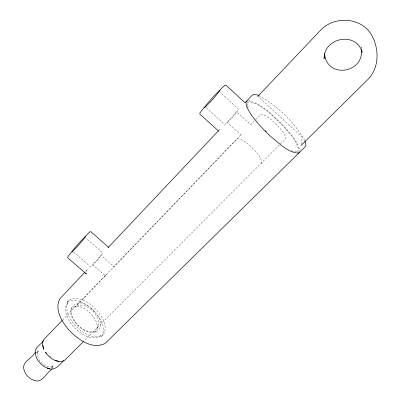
<?xml version="1.0" encoding="UTF-8"?>
<svg xmlns="http://www.w3.org/2000/svg" width="401" height="401" viewBox="0 0 401 401"><rect width="100%" height="100%" fill="white"/><g stroke="black" fill="none" stroke-linecap="round" stroke-linejoin="round"><path stroke-width="0.3" stroke-dasharray="2 1.5" d="M247.362 105.684L247.422 102.796L247.181 103.047L248.991 101.829C262.374 104.365 272.104 115.668 281.773 124.46C288.279 132.2 296.991 139.849 298.565 150.315L297.286 152.064L297.532 151.819L294.55 151.849L291.146 150.545M301.091 144.39L302.179 137.107L257.898 96.24M52.18 368.359L52.907 365.316L52.275 367.005L51.092 368.238L53.143 366.168C45.233 369.316 34.987 359.151 38.14 351.221L36.11 353.311L37.348 352.128L39.037 351.497L35.549 352.429M85.674 272.104L87.618 269.292L85.483 271.562M103.027 334.529L102.536 335.467C106.24 325.391 98.556 315.381 91.719 308.665C85.278 303.502 76.531 297.788 68.015 301.191L68.937 300.68L66.345 303.006C73.218 293.818 86.035 300.494 92.811 306.404C99.899 313.026 107.914 323.091 104.22 333.341L100.686 337.106L101.889 335.913M218.901 130.425L219.788 129.348L218.931 130.26M260.926 163.608L261.748 162.691C261.186 155.924 255.181 151.067 250.815 146.415C246.841 143.277 242.715 138.926 237.347 138.771L62.671 319.938M96.711 328.203L98.2 326.625C100.932 315.622 87.799 302.67 76.827 305.407L75.243 306.885L106.28 274.555L105.628 275.582L105.859 276.184L92.506 264.595L97.057 260.038L100.831 255.076L114.054 266.65L113.784 266.76L241.352 134.3L241.051 135.002L226.931 122.125L232.069 117.242L236.425 111.668L250.61 124.686L255.362 119.814M255.793 119.373L260.951 114.27C267.708 115.408 272.595 121.207 277.467 125.598C280.69 129.483 285.151 133.312 285.803 138.576L84.305 340.639M248.394 100.676C262.114 103.694 272.194 115.192 282.194 124.345C288.941 132.33 297.793 140.215 299.753 150.911M258.891 95.633C277.682 105.909 294.053 121.789 304.685 140.395M88.205 306.053C76.741 297.311 65.047 308.464 73.699 320.178C78.516 328.213 92.561 338.76 99.914 328.098C101.859 323.797 99.779 319.066 97.538 315.311M49.498 355.722L50.882 356.895M73.584 252.049L90.571 266.805C95.222 262.866 99.523 258.033 102.756 252.876L85.854 238.119M206.33 107.744L224.735 124.546C230.084 120.36 234.991 114.962 238.635 109.237L220.209 92.325M91.037 308.168L95.473 312.569M247.577 106.23L248.891 109.533M361.336 48.115L361.116 46.912L361.266 48.095M66.782 305.612C66.04 314.965 72.345 323.096 78.867 329.091C84.952 333.913 93.573 339.241 101.388 335.341C92.019 342.284 79.614 333.426 73.047 326.244C68 320.028 62.05 309.622 68.09 302.279L66.782 305.612M97.363 327.898L96.591 330.359L94.952 332.108L95.869 331.191C84.145 335.156 68.305 319.542 72.29 307.767L71.388 308.705C76.33 303.392 84.34 308.053 88.821 311.757C93.343 315.908 97.583 321.462 97.363 327.898"/><path stroke-width="0.6" d="M324.449 55.057L324.148 58.787C323.537 37.599 356.399 30.977 362.113 52.325L361.782 50.521M85.749 236.51L79.263 244.46L71.954 252.159M220.129 90.511L212.695 99.493L204.54 107.839M299.502 151.949L298.509 153.337L104.952 343.587C91.383 349.943 77.102 338.71 68.17 329.221C61.619 321.051 54.32 309.286 59.864 298.8L84.631 272.469M108.034 247.678L218.5 130.711M257.898 96.24L320.083 30.727C333.772 15.574 361.156 16.847 371.632 35.037C379.552 49.343 379.421 68.541 367.03 80.355L300.905 145.603M52.005 368.825L50.696 370.188C45.699 373.792 41.874 383.491 34.301 380.414C31.468 379.541 28.997 377.782 27.052 375.572C25.228 373.346 23.995 370.664 23.619 367.802C23.153 361.256 31.348 358.649 34.18 353.732L35.549 352.429M62.235 320.389L43.564 339.777C41.804 342.75 42.591 346.314 43.794 349.331L42.802 345.451M43.539 340.765C40.907 344.394 35.759 346.765 35.208 351.617C35.173 354.685 36.245 357.642 37.789 360.258C40.606 364.193 44.581 367.722 49.458 368.679L47.428 368.093C54.22 371.707 59.619 365.146 63.564 360.509M83.418 341.527L64.431 360.554C57.183 363.817 49.348 358.023 45.353 352.208L46.737 353.381M247.322 100.907L244.981 102.676L225.969 85.177L224.876 85.238C215.773 93.704 207.302 103.107 199.848 113.052L199.898 114.15L218.781 131.252M58.912 361.336L55.027 360.414M258.891 95.633L257.262 94.872L253.753 94.29L251.898 95.493L246.124 101.603C245.387 106.726 249.141 110.997 251.512 115.162C257.041 122.841 263.517 129.764 270.404 136.23C278.735 142.596 287.577 152.841 298.76 153.092L304.765 147.187L306.028 145.398L304.94 140.926M108.676 247.372L90.887 231.728L89.904 231.793C81.909 239.537 74.401 247.983 67.764 256.916L67.829 257.898L86.38 273.938L85.699 273.186M265.417 130.726L266.274 131.563M324.599 53.193C325.933 79.002 364.263 73.714 361.411 49.278"/></g></svg>
